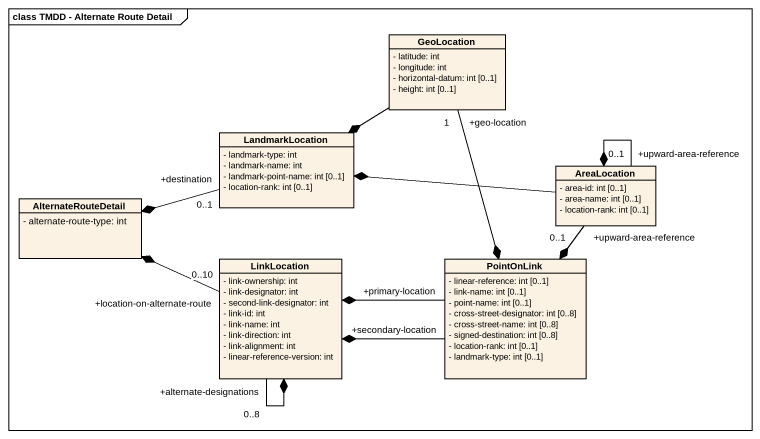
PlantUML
@startuml
mainframe class TMDD - Alternate Route Detail
hide circle
hide empty members
skinparam classAttributeIconSize 0
class GeoLocation {
  - latitude: int
  - longitude: int
  - horizontal-datum: int [0..1]
  - height: int [0..1]
}
class LandmarkLocation {
  - landmark-type: int
  - landmark-name: int
  - landmark-point-name: int [0..1]
  - location-rank: int [0..1]
}
class AreaLocation {
  - area-id: int [0..1]
  - area-name: int [0..1]
  - location-rank: int [0..1]
}
class AlternateRouteDetail {
  - alternate-route-type: int
}
class LinkLocation {
  - link-ownership: int
  - link-designator: int
  - second-link-designator: int
  - link-id: int
  - link-name: int
  - link-direction: int
  - link-alignment: int
  - linear-reference-version: int
}
class PointOnLink {
  - linear-reference: int [0..1]
  - link-name: int [0..1]
  - point-name: int [0..1]
  - cross-street-designator: int [0..8]
  - cross-street-name: int [0..8]
  - signed-destination: int [0..8]
  - location-rank: int [0..1]
  - landmark-type: int [0..1]
}
GeoLocation --* LandmarkLocation
GeoLocation "+geo-location\n1" --* PointOnLink
LandmarkLocation "+destination\n0..1" -left-* AlternateRouteDetail
AreaLocation -left-* LandmarkLocation
AreaLocation "+upward-area-reference\n0..1" --* AreaLocation
AreaLocation "+upward-area-reference\n0..1" --* PointOnLink
LinkLocation "+location-on-alternate-route\n0..10" -left-* AlternateRouteDetail
LinkLocation "+alternate-designations\n0..8" --* LinkLocation
PointOnLink "+secondary-location" -left-* LinkLocation
PointOnLink "+primary-location" -left-* LinkLocation
@enduml
